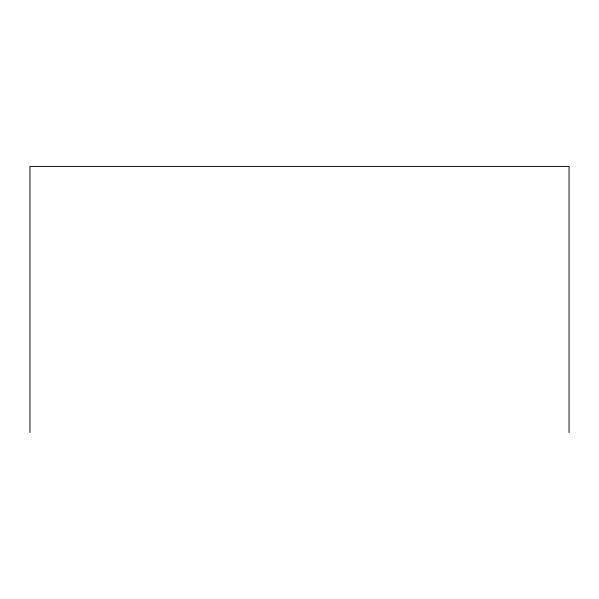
<?xml version="1.0" encoding="UTF-8"?>
<svg xmlns="http://www.w3.org/2000/svg" width="599" height="599" viewBox="0 0 599 599"><rect width="100%" height="100%" fill="white"/><g stroke="black" fill="none" stroke-linecap="round" stroke-linejoin="round"><path stroke-width="0.9" d="M569.05 432.568L569.05 166.432L29.95 166.432L29.95 432.568"/></g></svg>
